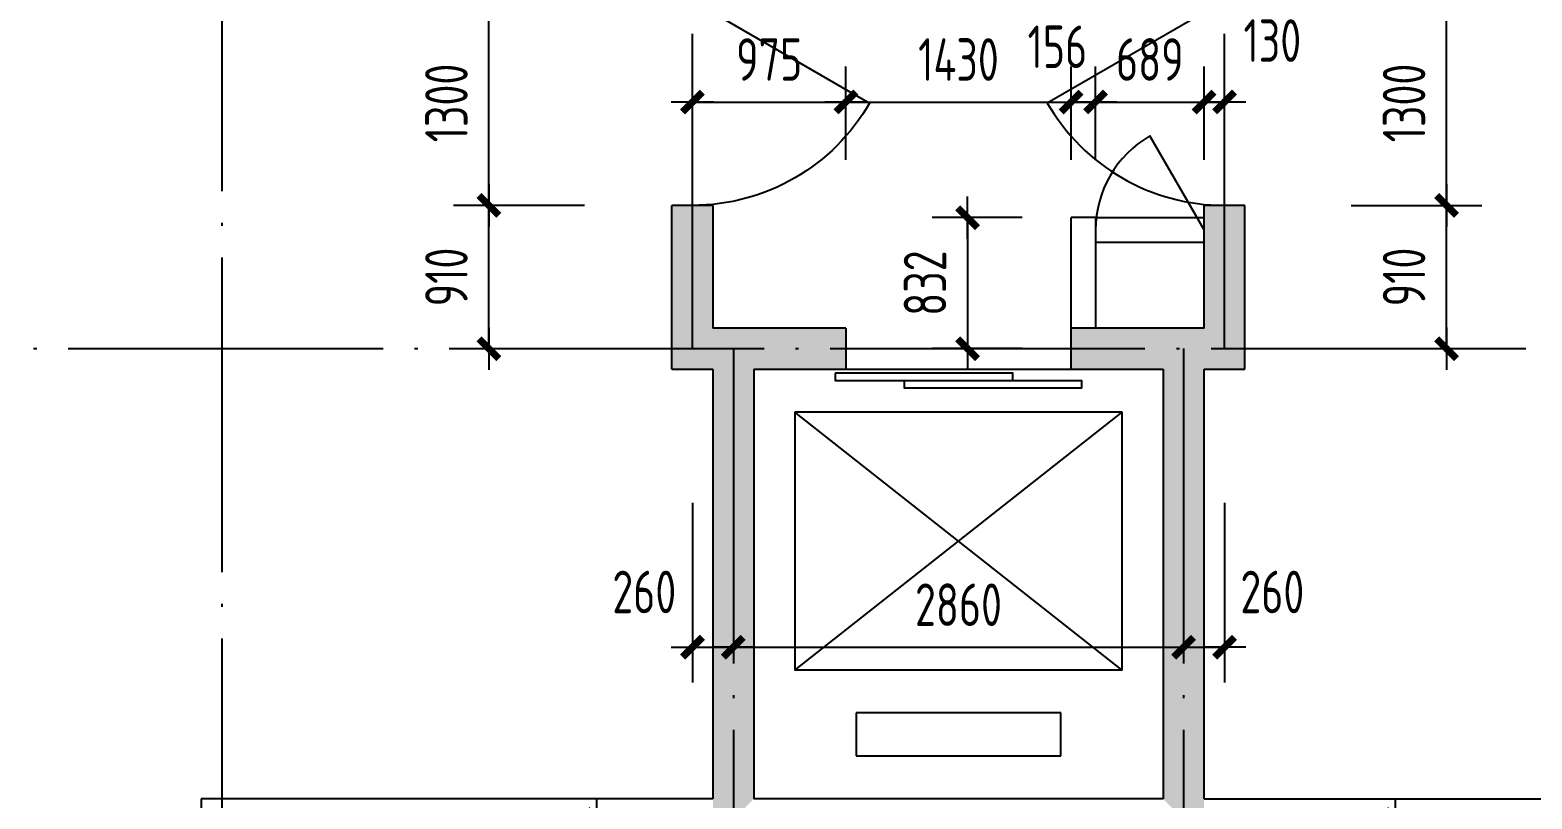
# Model space of a CAD drawing. Extents: x -726032 to 135930, y -151624 to 587044.
# Drawn here: x -683732 to -674191, y 504392 to 509276 of the extents above; entities that cross this region are included whole.
import ezdxf
from ezdxf.enums import TextEntityAlignment as Align

# ---------------------------------------------------------------- set-up
doc = ezdxf.new("R2010")
doc.units = 0
doc.header["$LTSCALE"] = 1000
doc.header["$MEASUREMENT"] = 0
doc.linetypes.add('DOTE', pattern=[2.42, 2, -0.2, 0.02, -0.2])
doc.layers.get('0').update_dxf_attribs({"linetype": 'CONTINUOUS'})
doc.layers.get('DEFPOINTS').update_dxf_attribs({"color": 1, "linetype": 'CONTINUOUS'})
for name, color, linetype in [('COLUMN', 170, 'CONTINUOUS'), ('DOTE', 8, 'DOTE'), ('GROUND', 45, 'CONTINUOUS'), ('PUB_DIM', 245, 'CONTINUOUS'), ('STAIR', 42, 'CONTINUOUS'), ('WALL', 255, 'CONTINUOUS'), ('WINDOW', 155, 'CONTINUOUS'), ('WINDOW_TEXT', 7, 'CONTINUOUS')]:
    doc.layers.add(name, color=color, linetype=linetype)
doc.styles.add('DIM_FONT', font='isocp.shx', dxfattribs={"width": 0.8})
doc.styles.add('SIMPLEX', font='SIMPLEX.SHX')
doc.dimstyles.new('AXIS', dxfattribs={"dimtxt": 300, "dimasz": 1, "dimexe": 250, "dimexo": 300, "dimgap": 150, "dimtad": 1, "dimdec": 0, "dimzin": 0, "dimdsep": 46, "dimtxsty": 'DIM_FONT', "dimcen": 0.09, "dimse1": 1, "dimse2": 1, "dimclrt": 142, "dimadec": 0, "dimazin": 0, "dimtfac": 1, "dimtdec": 0, "dimtix": 1, "dimtmove": 2, "dimatfit": 3, "dimfxl": 1, "dimtolj": 1, "dimtzin": 0, "dimarcsym": 0})
doc.dimstyles.new('DIMA', dxfattribs={"dimtxt": 300, "dimasz": 1, "dimexe": 250, "dimexo": 300, "dimgap": 150, "dimtad": 1, "dimdec": 0, "dimzin": 0, "dimdsep": 46, "dimtxsty": 'DIM_FONT', "dimcen": 0.09, "dimse1": 1, "dimclrt": 142, "dimadec": 0, "dimazin": 0, "dimtfac": 1, "dimtdec": 0, "dimtix": 1, "dimtmove": 2, "dimatfit": 3, "dimfxl": 1, "dimtolj": 1, "dimtzin": 0, "dimarcsym": 0})
doc.dimstyles.new('DIMB', dxfattribs={"dimtxt": 300, "dimasz": 1, "dimexe": 250, "dimexo": 300, "dimgap": 150, "dimtad": 1, "dimdec": 0, "dimzin": 0, "dimdsep": 46, "dimtxsty": 'DIM_FONT', "dimcen": 0.09, "dimse2": 1, "dimclrt": 142, "dimadec": 0, "dimazin": 0, "dimtfac": 1, "dimtdec": 0, "dimtix": 1, "dimtmove": 2, "dimatfit": 3, "dimfxl": 1, "dimtolj": 1, "dimtzin": 0, "dimarcsym": 0})
doc.dimstyles.new('DIMN', dxfattribs={"dimtxt": 300, "dimasz": 1, "dimexe": 250, "dimexo": 300, "dimgap": 150, "dimtad": 1, "dimdec": 0, "dimzin": 0, "dimdsep": 46, "dimtxsty": 'DIM_FONT', "dimcen": 0.09, "dimclrt": 142, "dimadec": 0, "dimazin": 0, "dimtfac": 1, "dimtdec": 0, "dimtix": 1, "dimtmove": 2, "dimatfit": 3, "dimfxl": 1, "dimtolj": 1, "dimtzin": 0, "dimarcsym": 0})

# ---------------------------------------------------------------- blocks, each defined once
blk = doc.blocks.new('M_A1SFU')
blk.add_line((-0.5, 0), (0, -0.866))
blk.add_arc((-0.5, 0), 1, 300, 0)
blk = doc.blocks.new('_DIMX')
blk.add_line((-150, 0), (150, 0))
at = {"const_width": 50}
blk.add_lwpolyline([(-70, -70), (70, 70)], dxfattribs=at)
blk = doc.blocks.new('*D2267')
at = {"layer": 'DEFPOINTS', "color": 0, "transparency": 16777216}
for p in [(-676143.9, 508818.8), (-676273.9, 508182.3), (-676143.9, 508182.3)]:
    blk.add_point(p, dxfattribs=at)
at = {"layer": 'PUB_DIM', "color": 0, "lineweight": -2, "transparency": 16777216}
for p, q in [((-676143.9, 508452.3), (-676143.9, 509043.8)), ((-676274.8, 508818.8), (-676275.7, 508818.8)), ((-676273.9, 508818.8), (-676143.9, 508818.8)), ((-676143, 508818.8), (-676142.1, 508818.8))]:
    blk.add_line(p, q, dxfattribs=at)
at = {"layer": 'PUB_DIM', "color": 0, "lineweight": -2, "transparency": 16777216, "xscale": 0.9, "yscale": 0.9, "zscale": 0.9}
blk.add_blockref('_DIMX', (-676273.9, 508818.8), dxfattribs=at)
at = {"layer": 'PUB_DIM', "color": 0, "lineweight": -2, "transparency": 16777216, "xscale": 0.9, "yscale": 0.9, "zscale": 0.9, "rotation": 180}
blk.add_blockref('_DIMX', (-676143.9, 508818.8), dxfattribs=at)
at = {"layer": 'PUB_DIM', "color": 142, "transparency": 16777216, "insert": (-675840.1, 509208.8), "char_height": 270, "attachment_point": 5, "style": 'DIM_FONT'}
blk.add_mtext('\\A1;130', dxfattribs=at)
blk = doc.blocks.new('*D1034')
at = {"layer": 'DEFPOINTS', "color": 0, "transparency": 16777216}
for p in [(-676273.9, 508818.8), (-676962.9, 508182.3), (-676273.9, 508182.3)]:
    blk.add_point(p, dxfattribs=at)
at = {"layer": 'PUB_DIM', "color": 0, "lineweight": -2, "transparency": 16777216}
for p, q in [((-676962.9, 508452.3), (-676962.9, 509043.8)), ((-676273.9, 508452.3), (-676273.9, 509043.8)), ((-676962, 508818.8), (-676274.8, 508818.8))]:
    blk.add_line(p, q, dxfattribs=at)
at = {"layer": 'PUB_DIM', "color": 0, "lineweight": -2, "transparency": 16777216, "xscale": 0.9, "yscale": 0.9, "zscale": 0.9, "rotation": 180}
blk.add_blockref('_DIMX', (-676962.9, 508818.8), dxfattribs=at)
at = {"layer": 'PUB_DIM', "color": 0, "lineweight": -2, "transparency": 16777216, "xscale": 0.9, "yscale": 0.9, "zscale": 0.9}
blk.add_blockref('_DIMX', (-676273.9, 508818.8), dxfattribs=at)
at = {"layer": 'PUB_DIM', "color": 142, "transparency": 16777216, "insert": (-676618.4, 509088.8), "char_height": 270, "attachment_point": 5, "style": 'DIM_FONT'}
blk.add_mtext('\\A1;689', dxfattribs=at)
blk = doc.blocks.new('_DBLK')
blk.add_line((-0.5, 0), (0, -0.866))
blk.add_arc((-0.5, 0), 1, 300, 0)
at = {"layer": 'WINDOW_TEXT', "style": 'SIMPLEX', "flags": 9}
blk.add_attdef('A', text='', height=1, dxfattribs=at).set_placement((0, 1.5), align=Align.MIDDLE)
blk = doc.blocks.new('*D1035')
at = {"layer": 'DEFPOINTS', "color": 0, "transparency": 16777216}
for p in [(-679523.9, 506543.7), (-679263.9, 506543.7), (-679263.9, 505356)]:
    blk.add_point(p, dxfattribs=at)
at = {"layer": 'PUB_DIM', "color": 0, "lineweight": -2, "transparency": 16777216}
for p, q in [((-679523.9, 506273.7), (-679523.9, 505131)), ((-679524.8, 505356), (-679525.7, 505356)), ((-679523.9, 505356), (-679263.9, 505356)), ((-679263, 505356), (-679262.1, 505356))]:
    blk.add_line(p, q, dxfattribs=at)
at = {"layer": 'PUB_DIM', "color": 0, "lineweight": -2, "transparency": 16777216, "xscale": 0.9, "yscale": 0.9, "zscale": 0.9}
blk.add_blockref('_DIMX', (-679523.9, 505356), dxfattribs=at)
at = {"layer": 'PUB_DIM', "color": 0, "lineweight": -2, "transparency": 16777216, "xscale": 0.9, "yscale": 0.9, "zscale": 0.9, "rotation": 180}
blk.add_blockref('_DIMX', (-679263.9, 505356), dxfattribs=at)
at = {"layer": 'PUB_DIM', "color": 142, "transparency": 16777216, "insert": (-679829.7, 505707), "char_height": 270, "attachment_point": 5, "style": 'DIM_FONT'}
blk.add_mtext('\\A1;260', dxfattribs=at)
blk = doc.blocks.new('*D1057')
at = {"layer": 'DEFPOINTS', "color": 0, "transparency": 16777216}
for p in [(-677160.3, 508084.4), (-677776.2, 507252.4), (-677160.3, 507252.4)]:
    blk.add_point(p, dxfattribs=at)
at = {"layer": 'PUB_DIM', "color": 0, "lineweight": -2, "transparency": 16777216}
for p, q in [((-677430.3, 508084.4), (-678001.2, 508084.4)), ((-677776.2, 508083.5), (-677776.2, 507253.3)), ((-677430.3, 507252.4), (-678001.2, 507252.4))]:
    blk.add_line(p, q, dxfattribs=at)
at = {"layer": 'PUB_DIM', "color": 0, "lineweight": -2, "transparency": 16777216, "xscale": 0.9, "yscale": 0.9, "zscale": 0.9}
for p, rotation in [((-677776.2, 508084.4), 90), ((-677776.2, 507252.4), 270)]:
    blk.add_blockref('_DIMX', p, dxfattribs=dict(at, rotation=rotation))
at = {"layer": 'PUB_DIM', "color": 142, "transparency": 16777216, "insert": (-678046.3, 507668.4), "char_height": 270, "attachment_point": 5, "rotation": 90, "style": 'DIM_FONT'}
blk.add_mtext('\\A1;832', dxfattribs=at)
blk = doc.blocks.new('_LIFTD')
for points in [[(-0.5476, -0.6024), (-0.5476, -0.7742), (0.2411, -0.7742), (0.2411, -0.6024), (-0.5476, -0.6024)], [(-0.2411, -0.7836), (-0.2411, -0.9554), (0.5476, -0.9554), (0.5476, -0.7836), (-0.2411, -0.7836)]]:
    blk.add_lwpolyline(points)
blk = doc.blocks.new('*D1058')
at = {"layer": 'DEFPOINTS', "color": 0, "transparency": 16777216}
for p in [(-676962.9, 508818.8), (-677118.9, 508182.3), (-676962.9, 508182.3)]:
    blk.add_point(p, dxfattribs=at)
at = {"layer": 'PUB_DIM', "color": 0, "lineweight": -2, "transparency": 16777216}
for p, q in [((-677118.9, 508452.3), (-677118.9, 509043.8)), ((-676962.9, 508452.3), (-676962.9, 509043.8)), ((-677119.8, 508818.8), (-677120.7, 508818.8)), ((-677118.9, 508818.8), (-676962.9, 508818.8)), ((-676962, 508818.8), (-676961.1, 508818.8))]:
    blk.add_line(p, q, dxfattribs=at)
at = {"layer": 'PUB_DIM', "color": 0, "lineweight": -2, "transparency": 16777216, "xscale": 0.9, "yscale": 0.9, "zscale": 0.9}
blk.add_blockref('_DIMX', (-677118.9, 508818.8), dxfattribs=at)
at = {"layer": 'PUB_DIM', "color": 0, "lineweight": -2, "transparency": 16777216, "xscale": 0.9, "yscale": 0.9, "zscale": 0.9, "rotation": 180}
blk.add_blockref('_DIMX', (-676962.9, 508818.8), dxfattribs=at)
at = {"layer": 'PUB_DIM', "color": 142, "transparency": 16777216, "insert": (-677205.8, 509169.8), "char_height": 270, "attachment_point": 5, "style": 'DIM_FONT'}
blk.add_mtext('\\A1;156', dxfattribs=at)
blk = doc.blocks.new('*D1059')
at = {"layer": 'DEFPOINTS', "color": 0, "transparency": 16777216}
for p in [(-677118.9, 508818.8), (-678548.9, 508182.3), (-677118.9, 508182.3)]:
    blk.add_point(p, dxfattribs=at)
at = {"layer": 'PUB_DIM', "color": 0, "lineweight": -2, "transparency": 16777216}
for p, q in [((-678548.9, 508452.3), (-678548.9, 509043.8)), ((-677118.9, 508452.3), (-677118.9, 509043.8)), ((-678548, 508818.8), (-677119.8, 508818.8))]:
    blk.add_line(p, q, dxfattribs=at)
at = {"layer": 'PUB_DIM', "color": 0, "lineweight": -2, "transparency": 16777216, "xscale": 0.9, "yscale": 0.9, "zscale": 0.9, "rotation": 180}
blk.add_blockref('_DIMX', (-678548.9, 508818.8), dxfattribs=at)
at = {"layer": 'PUB_DIM', "color": 0, "lineweight": -2, "transparency": 16777216, "xscale": 0.9, "yscale": 0.9, "zscale": 0.9}
blk.add_blockref('_DIMX', (-677118.9, 508818.8), dxfattribs=at)
at = {"layer": 'PUB_DIM', "color": 142, "transparency": 16777216, "insert": (-677833.9, 509088.8), "char_height": 270, "attachment_point": 5, "style": 'DIM_FONT'}
blk.add_mtext('\\A1;1430', dxfattribs=at)
blk = doc.blocks.new('*D2299')
at = {"layer": 'DEFPOINTS', "color": 0, "transparency": 16777216}
for p in [(-680816.6, 508162.4), (-679940, 508162.4), (-679940, 507252.4)]:
    blk.add_point(p, dxfattribs=at)
at = {"layer": 'PUB_DIM', "color": 0, "lineweight": -2, "transparency": 16777216}
for p, q in [((-680210, 508162.4), (-681041.6, 508162.4)), ((-680816.6, 507253.3), (-680816.6, 508161.5))]:
    blk.add_line(p, q, dxfattribs=at)
at = {"layer": 'PUB_DIM', "color": 0, "lineweight": -2, "transparency": 16777216, "xscale": 0.9, "yscale": 0.9, "zscale": 0.9}
for p, rotation in [((-680816.6, 508162.4), 90), ((-680816.6, 507252.4), 270)]:
    blk.add_blockref('_DIMX', p, dxfattribs=dict(at, rotation=rotation))
at = {"layer": 'PUB_DIM', "color": 142, "transparency": 16777216, "insert": (-681086.6, 507707.4), "char_height": 270, "attachment_point": 5, "rotation": 90, "style": 'DIM_FONT'}
blk.add_mtext('\\A1;910', dxfattribs=at)
blk = doc.blocks.new('*D2304')
at = {"layer": 'DEFPOINTS', "color": 0, "transparency": 16777216}
for p in [(-680816.6, 509462.4), (-679940, 509462.4), (-679940, 508162.4)]:
    blk.add_point(p, dxfattribs=at)
at = {"layer": 'PUB_DIM', "color": 0, "lineweight": -2, "transparency": 16777216}
for p, q in [((-680210, 509462.4), (-681041.6, 509462.4)), ((-680816.6, 508163.3), (-680816.6, 509461.5))]:
    blk.add_line(p, q, dxfattribs=at)
at = {"layer": 'PUB_DIM', "color": 0, "lineweight": -2, "transparency": 16777216, "xscale": 0.9, "yscale": 0.9, "zscale": 0.9}
for p, rotation in [((-680816.6, 509462.4), 90), ((-680816.6, 508162.4), 270)]:
    blk.add_blockref('_DIMX', p, dxfattribs=dict(at, rotation=rotation))
at = {"layer": 'PUB_DIM', "color": 142, "transparency": 16777216, "insert": (-681086.6, 508812.4), "char_height": 270, "attachment_point": 5, "rotation": 90, "style": 'DIM_FONT'}
blk.add_mtext('\\A1;1300', dxfattribs=at)
blk = doc.blocks.new('*D2307')
at = {"layer": 'DEFPOINTS', "color": 0, "transparency": 16777216}
for p in [(-679263.9, 504262.4), (-680130.9, 501532.4), (-679263.9, 501532.4)]:
    blk.add_point(p, dxfattribs=at)
at = {"layer": 'PUB_DIM', "color": 0, "lineweight": -2, "transparency": 16777216}
for p, q in [((-680130.9, 504261.5), (-680130.9, 501533.3)), ((-679533.9, 501532.4), (-680355.9, 501532.4))]:
    blk.add_line(p, q, dxfattribs=at)
at = {"layer": 'PUB_DIM', "color": 0, "lineweight": -2, "transparency": 16777216, "xscale": 0.9, "yscale": 0.9, "zscale": 0.9}
for p, rotation in [((-680130.9, 504262.4), 90), ((-680130.9, 501532.4), 270)]:
    blk.add_blockref('_DIMX', p, dxfattribs=dict(at, rotation=rotation))
at = {"layer": 'PUB_DIM', "color": 142, "transparency": 16777216, "insert": (-680400.9, 502897.4), "char_height": 270, "attachment_point": 5, "rotation": 90, "style": 'DIM_FONT'}
blk.add_mtext('\\A1;2730', dxfattribs=at)
blk = doc.blocks.new('*D1062')
at = {"layer": 'DEFPOINTS', "color": 0, "transparency": 16777216}
for p in [(-678548.9, 508818.8), (-679523.9, 508182.3), (-678548.9, 508182.3)]:
    blk.add_point(p, dxfattribs=at)
at = {"layer": 'PUB_DIM', "color": 0, "lineweight": -2, "transparency": 16777216}
for p, q in [((-679523.9, 508452.3), (-679523.9, 509043.8)), ((-678548.9, 508452.3), (-678548.9, 509043.8)), ((-679523, 508818.8), (-678549.8, 508818.8))]:
    blk.add_line(p, q, dxfattribs=at)
at = {"layer": 'PUB_DIM', "color": 0, "lineweight": -2, "transparency": 16777216, "xscale": 0.9, "yscale": 0.9, "zscale": 0.9, "rotation": 180}
blk.add_blockref('_DIMX', (-679523.9, 508818.8), dxfattribs=at)
at = {"layer": 'PUB_DIM', "color": 0, "lineweight": -2, "transparency": 16777216, "xscale": 0.9, "yscale": 0.9, "zscale": 0.9}
blk.add_blockref('_DIMX', (-678548.9, 508818.8), dxfattribs=at)
at = {"layer": 'PUB_DIM', "color": 142, "transparency": 16777216, "insert": (-679036.4, 509088.8), "char_height": 270, "attachment_point": 5, "style": 'DIM_FONT'}
blk.add_mtext('\\A1;975', dxfattribs=at)
blk = doc.blocks.new('*D2337')
at = {"layer": 'DEFPOINTS', "color": 0, "transparency": 16777216}
for p in [(-675610.2, 508162.4), (-674733.5, 508162.4), (-675610.2, 507252.4)]:
    blk.add_point(p, dxfattribs=at)
at = {"layer": 'PUB_DIM', "color": 0, "lineweight": -2, "transparency": 16777216}
for p, q in [((-675340.2, 508162.4), (-674508.5, 508162.4)), ((-674733.5, 507253.3), (-674733.5, 508161.5))]:
    blk.add_line(p, q, dxfattribs=at)
at = {"layer": 'PUB_DIM', "color": 0, "lineweight": -2, "transparency": 16777216, "xscale": 0.9, "yscale": 0.9, "zscale": 0.9}
for p, rotation in [((-674733.5, 508162.4), 90), ((-674733.5, 507252.4), 270)]:
    blk.add_blockref('_DIMX', p, dxfattribs=dict(at, rotation=rotation))
at = {"layer": 'PUB_DIM', "color": 142, "transparency": 16777216, "insert": (-675003.5, 507707.4), "char_height": 270, "attachment_point": 5, "rotation": 90, "style": 'DIM_FONT'}
blk.add_mtext('\\A1;910', dxfattribs=at)
blk = doc.blocks.new('*D2339')
at = {"layer": 'DEFPOINTS', "color": 0, "transparency": 16777216}
for p in [(-675610.2, 509462.4), (-674733.5, 509462.4), (-675610.2, 508162.4)]:
    blk.add_point(p, dxfattribs=at)
at = {"layer": 'PUB_DIM', "color": 0, "lineweight": -2, "transparency": 16777216}
for p, q in [((-675340.2, 509462.4), (-674508.5, 509462.4)), ((-674733.5, 508163.3), (-674733.5, 509461.5))]:
    blk.add_line(p, q, dxfattribs=at)
at = {"layer": 'PUB_DIM', "color": 0, "lineweight": -2, "transparency": 16777216, "xscale": 0.9, "yscale": 0.9, "zscale": 0.9}
for p, rotation in [((-674733.5, 509462.4), 90), ((-674733.5, 508162.4), 270)]:
    blk.add_blockref('_DIMX', p, dxfattribs=dict(at, rotation=rotation))
at = {"layer": 'PUB_DIM', "color": 142, "transparency": 16777216, "insert": (-675003.5, 508812.4), "char_height": 270, "attachment_point": 5, "rotation": 90, "style": 'DIM_FONT'}
blk.add_mtext('\\A1;1300', dxfattribs=at)
blk = doc.blocks.new('*D2340')
at = {"layer": 'DEFPOINTS', "color": 0, "transparency": 16777216}
for p in [(-675923.9, 504262.4), (-675923.9, 501532.4), (-675056.9, 501532.4)]:
    blk.add_point(p, dxfattribs=at)
at = {"layer": 'PUB_DIM', "color": 0, "lineweight": -2, "transparency": 16777216}
for p, q in [((-675056.9, 504261.5), (-675056.9, 501533.3)), ((-675653.9, 501532.4), (-674831.9, 501532.4))]:
    blk.add_line(p, q, dxfattribs=at)
at = {"layer": 'PUB_DIM', "color": 0, "lineweight": -2, "transparency": 16777216, "xscale": 0.9, "yscale": 0.9, "zscale": 0.9}
for p, rotation in [((-675056.9, 504262.4), 90), ((-675056.9, 501532.4), 270)]:
    blk.add_blockref('_DIMX', p, dxfattribs=dict(at, rotation=rotation))
at = {"layer": 'PUB_DIM', "color": 142, "transparency": 16777216, "insert": (-675326.9, 502897.4), "char_height": 270, "attachment_point": 5, "rotation": 90, "style": 'DIM_FONT'}
blk.add_mtext('\\A1;2730', dxfattribs=at)
blk = doc.blocks.new('*D3901')
at = {"layer": 'DEFPOINTS', "color": 0, "transparency": 16777216}
for p in [(-679263.9, 506543.7), (-676403.9, 506543.7), (-676403.9, 505356)]:
    blk.add_point(p, dxfattribs=at)
at = {"layer": 'PUB_DIM', "color": 0, "lineweight": -2, "transparency": 16777216}
blk.add_line((-679263, 505356), (-676404.8, 505356), dxfattribs=at)
at = {"layer": 'PUB_DIM', "color": 0, "lineweight": -2, "transparency": 16777216, "xscale": 0.9, "yscale": 0.9, "zscale": 0.9, "rotation": 180}
blk.add_blockref('_DIMX', (-679263.9, 505356), dxfattribs=at)
at = {"layer": 'PUB_DIM', "color": 0, "lineweight": -2, "transparency": 16777216, "xscale": 0.9, "yscale": 0.9, "zscale": 0.9}
blk.add_blockref('_DIMX', (-676403.9, 505356), dxfattribs=at)
at = {"layer": 'PUB_DIM', "color": 142, "transparency": 16777216, "insert": (-677833.9, 505626), "char_height": 270, "attachment_point": 5, "style": 'DIM_FONT'}
blk.add_mtext('\\A1;2860', dxfattribs=at)
blk = doc.blocks.new('*D3902')
at = {"layer": 'DEFPOINTS', "color": 0, "transparency": 16777216}
for p in [(-676403.9, 506543.7), (-676143.9, 506543.7), (-676143.9, 505356)]:
    blk.add_point(p, dxfattribs=at)
at = {"layer": 'PUB_DIM', "color": 0, "lineweight": -2, "transparency": 16777216}
for p, q in [((-676143.9, 506273.7), (-676143.9, 505131)), ((-676404.8, 505356), (-676405.7, 505356)), ((-676403.9, 505356), (-676143.9, 505356)), ((-676143, 505356), (-676142.1, 505356))]:
    blk.add_line(p, q, dxfattribs=at)
at = {"layer": 'PUB_DIM', "color": 0, "lineweight": -2, "transparency": 16777216, "xscale": 0.9, "yscale": 0.9, "zscale": 0.9}
blk.add_blockref('_DIMX', (-676403.9, 505356), dxfattribs=at)
at = {"layer": 'PUB_DIM', "color": 0, "lineweight": -2, "transparency": 16777216, "xscale": 0.9, "yscale": 0.9, "zscale": 0.9, "rotation": 180}
blk.add_blockref('_DIMX', (-676143.9, 505356), dxfattribs=at)
at = {"layer": 'PUB_DIM', "color": 142, "transparency": 16777216, "insert": (-675840.3, 505707), "char_height": 270, "attachment_point": 5, "style": 'DIM_FONT'}
blk.add_mtext('\\A1;260', dxfattribs=at)

msp = doc.modelspace()

# ---------------------------------------------------------------- linework, layer by layer
at = {"layer": 'COLUMN'}
for points in [[(-679653.9, 508162.4), (-679653.9, 507122.4), (-679393.9, 508162.4), (-679393.9, 507122.4)], [(-676013.9, 508162.4), (-676013.9, 507122.4), (-676273.9, 508162.4), (-676273.9, 507122.4)], [(-679393.9, 507382.4), (-679133.9, 507122.4), (-678548.9, 507382.4), (-678548.9, 507122.4)], [(-679393.9, 504132.4), (-679393.9, 507382.4), (-679133.9, 504392.4), (-679133.9, 507122.4)], [(-676273.9, 507382.4), (-676533.9, 507122.4), (-677118.9, 507382.4), (-677118.9, 507122.4)], [(-676273.9, 504132.4), (-676273.9, 507382.4), (-676533.9, 504392.4), (-676533.9, 507122.4)]]:
    msp.add_solid(points, dxfattribs=at)
at = {"layer": 'DOTE'}
for p, q in [((-682513.9, 522352), (-682513.9, 491880.4)), ((-679523.9, 507252.4), (-679523.9, 522352)), ((-676143.9, 507252.4), (-676143.9, 522352)), ((-712529.2, 507252.4), (-642897.4, 507252.4)), ((-679263.9, 507252.4), (-679263.9, 504262.4)), ((-676403.9, 507252.4), (-676403.9, 504262.4))]:
    msp.add_line(p, q, dxfattribs=at)
at = {"layer": 'GROUND'}
for p, q in [((-676962.9, 508084.4), (-676273.9, 508084.4)), ((-676962.9, 507928.4), (-676273.9, 507928.4))]:
    msp.add_line(p, q, dxfattribs=at)
at = {"layer": 'STAIR'}
for p, q in [((-678548.9, 507122.4), (-677118.9, 507122.4)), ((-676793.9, 505211.4), (-678873.9, 506849.4)), ((-678873.9, 505211.4), (-676793.9, 506849.4)), ((-676793.9, 506849.4), (-678873.9, 506849.4)), ((-678873.9, 506849.4), (-678873.9, 505211.4)), ((-676793.9, 505211.4), (-676793.9, 506849.4)), ((-676793.9, 505211.4), (-678873.9, 505211.4)), ((-678483.9, 504938.4), (-678483.9, 504665.4)), ((-677183.9, 504938.4), (-678483.9, 504938.4)), ((-677183.9, 504665.4), (-677183.9, 504938.4)), ((-678483.9, 504665.4), (-677183.9, 504665.4))]:
    msp.add_line(p, q, dxfattribs=at)
at = {"layer": 'WALL'}
for p, q in [((-679653.9, 507122.4), (-679653.9, 508162.4)), ((-679393.9, 508162.4), (-679653.9, 508162.4)), ((-679393.9, 508162.4), (-679393.9, 507382.4)), ((-676273.9, 507382.4), (-676273.9, 508162.4)), ((-676013.9, 508162.4), (-676273.9, 508162.4)), ((-676013.9, 507122.4), (-676013.9, 508162.4)), ((-677118.9, 507122.4), (-677118.9, 508084.4)), ((-676962.9, 508084.4), (-677118.9, 508084.4)), ((-676962.9, 508084.4), (-676962.9, 507382.4)), ((-678548.9, 507382.4), (-679393.9, 507382.4)), ((-678548.9, 507382.4), (-678548.9, 507122.4)), ((-676273.9, 507382.4), (-677118.9, 507382.4)), ((-679653.9, 507122.4), (-679393.9, 507122.4)), ((-679393.9, 507122.4), (-679393.9, 504392.4)), ((-679133.9, 507122.4), (-678548.9, 507122.4)), ((-679133.9, 507122.4), (-679133.9, 504392.4)), ((-677118.9, 507122.4), (-676533.9, 507122.4)), ((-676533.9, 507122.4), (-676533.9, 504392.4)), ((-676273.9, 507122.4), (-676013.9, 507122.4)), ((-676273.9, 504392.4), (-676273.9, 507122.4)), ((-682643.9, 504392.4), (-682643.9, 502936.4)), ((-679393.9, 504392.4), (-682643.9, 504392.4)), ((-676533.9, 504392.4), (-679133.9, 504392.4)), ((-676273.9, 504392.4), (-673023.9, 504392.4))]:
    msp.add_line(p, q, dxfattribs=at)

# ---------------------------------------------------------------- block references
at = {"layer": 'WINDOW', "yscale": -1300, "zscale": 1300}
for p, xscale, rotation in [((-679523.9, 508812.4), 1300, 270), ((-676143.9, 508812.4), -1300, 90)]:
    msp.add_blockref('_DBLK', p, dxfattribs=dict(at, xscale=xscale, rotation=rotation))
at = {"layer": 'WINDOW'}
for name, p, xscale, yscale, zscale in [('M_A1SFU', (-676618.4, 508006.4), -689, -689, 689), ('_LIFTD', (-677833.9, 507252.4), 1430, 260, 1430)]:
    msp.add_blockref(name, p, dxfattribs=dict(at, xscale=xscale, yscale=yscale, zscale=zscale))

# ---------------------------------------------------------------- dimensions: what is measured, and where the dimension line sits
at = {"layer": 'PUB_DIM'}
for p1, p2, distance, dimstyle, picture, middle in [((-679940, 508162.4), (-679940, 509462.4), 876.7, 'DIMA', '*D2304', (-681086.6, 508812.4)), ((-675610.2, 508162.4), (-675610.2, 509462.4), -876.7, 'DIMA', '*D2339', (-675003.5, 508812.4)), ((-679523.9, 508182.3), (-678548.9, 508182.3), 636.5, 'DIMN', '*D1062', (-679036.4, 509088.8)), ((-678548.9, 508182.3), (-677118.9, 508182.3), 636.5, 'DIMN', '*D1059', (-677833.9, 509088.8)), ((-676962.9, 508182.3), (-676273.9, 508182.3), 636.5, 'DIMN', '*D1034', (-676618.4, 509088.8)), ((-679940, 507252.4), (-679940, 508162.4), 876.7, 'DIMA', '*D2299', (-681086.6, 507707.4)), ((-675610.2, 507252.4), (-675610.2, 508162.4), -876.7, 'DIMA', '*D2337', (-675003.5, 507707.4))]:
    dim = msp.add_aligned_dim(p1=p1, p2=p2, distance=distance, dimstyle=dimstyle, override={"dimscale": 0.9, "dimblk1": '_DIMX', "dimblk2": '_DIMX', "dimsah": 1}, dxfattribs=at)
    dim.commit()
    dim.dimension.update_dxf_attribs({"geometry": picture, "text_midpoint": middle})
for base, p1, p2, dimstyle, picture, middle in [((-676143.9, 508818.8), (-676273.9, 508182.3), (-676143.9, 508182.3), 'DIMA', '*D2267', (-675840.1, 509208.8)), ((-676962.9, 508818.8), (-677118.9, 508182.3), (-676962.9, 508182.3), 'DIMN', '*D1058', (-677205.8, 509169.8))]:
    dim = msp.add_linear_dim(base=base, p1=p1, p2=p2, angle=0, dimstyle=dimstyle, override={"dimscale": 0.9, "dimblk1": '_DIMX', "dimblk2": '_DIMX', "dimsah": 1}, dxfattribs=at)
    dim.commit()
    dim.dimension.update_dxf_attribs({"geometry": picture, "text_midpoint": middle, "dimtype": 161})
for base, p1, p2, angle, dimstyle, picture, middle in [((-677776.2, 507252.4), (-677160.3, 508084.4), (-677160.3, 507252.4), 270, 'DIMN', '*D1057', (-678046.3, 507668.4)), ((-680130.9, 501532.4), (-679263.9, 504262.4), (-679263.9, 501532.4), 90, 'DIMA', '*D2307', (-680400.9, 502897.4)), ((-675056.9, 501532.4), (-675923.9, 504262.4), (-675923.9, 501532.4), 270, 'DIMA', '*D2340', (-675326.9, 502897.4))]:
    dim = msp.add_linear_dim(base=base, p1=p1, p2=p2, angle=angle, dimstyle=dimstyle, override={"dimscale": 0.9, "dimblk1": '_DIMX', "dimblk2": '_DIMX', "dimsah": 1}, dxfattribs=at)
    dim.commit()
    dim.dimension.update_dxf_attribs({"geometry": picture, "text_midpoint": middle})
for base, p1, p2, dimstyle, picture, middle in [((-679263.9, 505356), (-679523.9, 506543.7), (-679263.9, 506543.7), 'DIMB', '*D1035', (-679829.7, 505707)), ((-676143.9, 505356), (-676403.9, 506543.7), (-676143.9, 506543.7), 'DIMA', '*D3902', (-675840.3, 505707))]:
    dim = msp.add_linear_dim(base=base, p1=p1, p2=p2, dimstyle=dimstyle, override={"dimscale": 0.9, "dimblk1": '_DIMX', "dimblk2": '_DIMX', "dimsah": 1}, dxfattribs=at)
    dim.commit()
    dim.dimension.update_dxf_attribs({"geometry": picture, "text_midpoint": middle, "dimtype": 160})
dim = msp.add_linear_dim(base=(-676403.9, 505356), p1=(-679263.9, 506543.7), p2=(-676403.9, 506543.7), dimstyle='AXIS', override={"dimscale": 0.9, "dimblk1": '_DIMX', "dimblk2": '_DIMX', "dimsah": 1}, dxfattribs=at)
dim.commit()
dim.dimension.update_dxf_attribs({"geometry": '*D3901', "text_midpoint": (-677833.9, 505626)})

doc.saveas('drawing.dxf')
